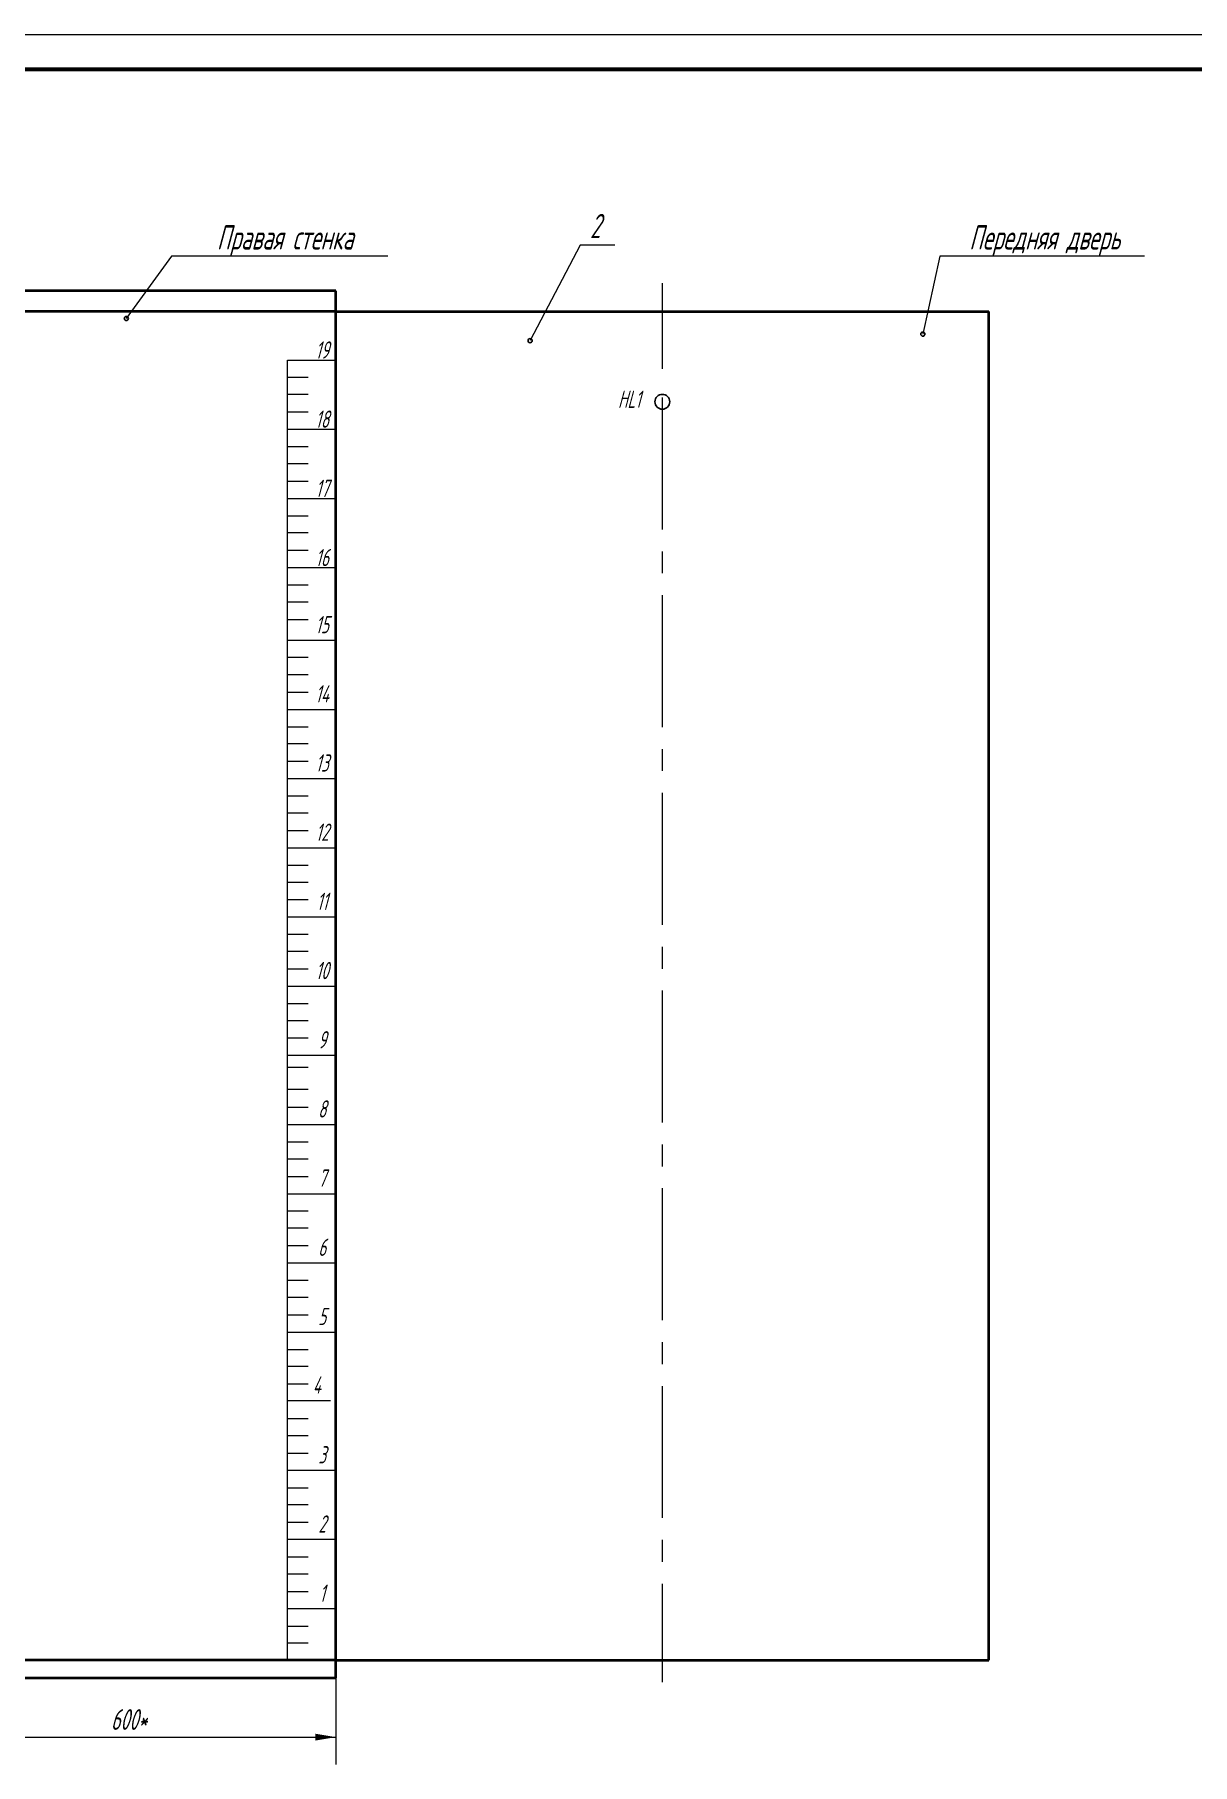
# Model space of a CAD drawing. Header units: millimetres. Extents: x -680 to 9204, y -4430 to 7779.
# Drawn here: x 1327 to 1494.3, y -193.2 to 56.9 of the extents above; entities that cross this region are included whole.
import ezdxf
from ezdxf.enums import TextEntityAlignment as Align

# ---------------------------------------------------------------- set-up
doc = ezdxf.new("R2010")
doc.units = ezdxf.units.MM
doc.linetypes.add('CENTRE2', pattern=[28.575, 19.05, -3.175, 3.175, -3.175])
for name, color, linetype, lineweight in [('RAZMER', 5, 'Continuous', 20), ('text', 41, 'Continuous', 20), ('Текст_КИП', 2, 'Continuous', 25), ('Толст.рамка', 7, 'Continuous', 60), ('Тонк.рамка', 10, 'Continuous', 20), ('Тонкая', 5, 'Continuous', 20)]:
    doc.layers.add(name, color=color, linetype=linetype, lineweight=lineweight)
doc.styles.add('Simplex', font='simplex.shx', dxfattribs={"width": 0.7, "oblique": 15})

msp = doc.modelspace()

# ---------------------------------------------------------------- linework, layer by layer
at = {"lineweight": 40}
for p, q in [((1370.506, 19.816), (1147.758, 19.816)), ((1370.506, -180.684), (1370.506, 19.816)), ((1370.506, 16.816), (1147.758, 16.816)), ((1370.506, 16.816), (1464.828, 16.816)), ((1464.828, -178.125), (1464.828, 16.816)), ((1370.503, -178.125), (1464.828, -178.125)), ((1147.758, -180.684), (1370.506, -180.684))]:
    msp.add_line(p, q, dxfattribs=at)
at = {"lineweight": 40, "ltscale": 0.3}
msp.add_line((1370.506, -178.125), (1147.758, -178.125), dxfattribs=at)
at = {"ltscale": 0.1}
for centre in [(1340.209, 15.816), (1398.561, 12.62), (1455.314, 13.564)]:
    msp.add_circle(centre, 0.3, dxfattribs=at)
at = {"ltscale": 0.5}
msp.add_circle((1417.667, 3.777), 1.076, dxfattribs=at)
at = {"layer": 'RAZMER', "ltscale": 0.5}
msp.add_line((1405.783, 26.423), (1398.561, 12.62), dxfattribs=at)
at = {"layer": 'Толст.рамка'}
msp.add_line((938.708, 51.855), (1754.708, 51.855), dxfattribs=at)
at = {"layer": 'Тонк.рамка'}
msp.add_line((918.708, 56.855), (1759.708, 56.855), dxfattribs=at)
at = {"layer": 'Тонкая'}
for p, q in [((1410.822, 26.423), (1405.783, 26.423)), ((1346.75, 24.816), (1340.209, 15.816)), ((1378, 24.816), (1346.75, 24.816)), ((1487.321, 24.816), (1457.771, 24.816)), ((1363.506, -178.125), (1363.506, 9.816)), ((1363.506, -178.125), (1363.506, 9.816)), ((1363.506, 9.816), (1370.506, 9.816)), ((1363.506, 7.316), (1366.506, 7.316)), ((1366.506, 4.816), (1363.506, 4.816)), ((1363.506, 2.316), (1366.506, 2.316)), ((1363.506, -0.184), (1370.506, -0.184)), ((1363.506, -2.684), (1366.506, -2.684)), ((1366.506, -5.184), (1363.506, -5.184)), ((1363.506, -7.684), (1366.506, -7.684)), ((1363.506, -10.184), (1370.506, -10.184)), ((1363.506, -12.684), (1366.506, -12.684)), ((1366.506, -15.184), (1363.506, -15.184)), ((1363.506, -17.684), (1366.506, -17.684)), ((1363.506, -20.184), (1370.506, -20.184)), ((1363.506, -22.684), (1366.506, -22.684)), ((1366.506, -25.184), (1363.506, -25.184)), ((1363.506, -27.684), (1366.506, -27.684)), ((1363.506, -30.684), (1370.506, -30.684)), ((1366.506, -33.184), (1363.506, -33.184)), ((1366.506, -35.684), (1363.506, -35.684)), ((1363.506, -38.184), (1366.506, -38.184)), ((1363.506, -40.684), (1370.506, -40.684)), ((1363.506, -43.184), (1366.506, -43.184)), ((1366.506, -45.684), (1363.506, -45.684)), ((1363.506, -48.184), (1366.506, -48.184)), ((1363.506, -50.684), (1370.506, -50.684)), ((1363.506, -53.184), (1366.506, -53.184)), ((1366.506, -55.684), (1363.506, -55.684)), ((1363.506, -58.184), (1366.506, -58.184)), ((1363.506, -60.684), (1370.506, -60.684)), ((1363.506, -63.184), (1366.506, -63.184)), ((1366.506, -65.684), (1363.506, -65.684)), ((1363.506, -68.184), (1366.506, -68.184)), ((1363.506, -70.684), (1370.506, -70.684)), ((1363.506, -73.184), (1366.506, -73.184)), ((1366.506, -75.684), (1363.506, -75.684)), ((1363.506, -78.184), (1366.506, -78.184)), ((1363.506, -80.684), (1370.506, -80.684)), ((1363.506, -83.184), (1366.506, -83.184)), ((1366.506, -85.684), (1363.506, -85.684)), ((1363.506, -88.184), (1366.506, -88.184)), ((1363.506, -90.684), (1370.506, -90.684)), ((1363.506, -92.388), (1366.506, -92.388)), ((1363.506, -95.575), (1366.506, -95.575)), ((1366.506, -98.225), (1363.506, -98.225)), ((1363.506, -100.689), (1370.506, -100.689)), ((1363.506, -103.189), (1366.506, -103.189)), ((1366.506, -105.689), (1363.506, -105.689)), ((1363.506, -108.189), (1366.506, -108.189)), ((1363.506, -110.689), (1370.506, -110.689)), ((1363.506, -113.189), (1366.506, -113.189)), ((1366.506, -115.689), (1363.506, -115.689)), ((1363.506, -118.189), (1366.506, -118.189)), ((1363.506, -120.689), (1370.506, -120.689)), ((1363.506, -123.189), (1366.506, -123.189)), ((1366.506, -125.689), (1363.506, -125.689)), ((1363.506, -128.189), (1366.506, -128.189)), ((1363.506, -130.689), (1370.506, -130.689)), ((1363.506, -130.689), (1370.506, -130.689)), ((1363.506, -133.189), (1366.506, -133.189)), ((1363.506, -133.189), (1366.506, -133.189)), ((1366.506, -135.689), (1363.506, -135.689)), ((1363.506, -138.189), (1366.506, -138.189)), ((1363.506, -138.189), (1366.506, -138.189)), ((1363.506, -140.599), (1369.736, -140.599)), ((1363.506, -140.599), (1369.736, -140.599)), ((1363.506, -143.184), (1366.506, -143.184)), ((1363.506, -143.184), (1366.506, -143.184)), ((1366.506, -145.684), (1363.506, -145.684)), ((1366.506, -145.684), (1363.506, -145.684)), ((1363.506, -148.184), (1366.506, -148.184)), ((1363.506, -148.184), (1366.506, -148.184)), ((1370.506, -150.684), (1363.506, -150.684)), ((1370.506, -150.684), (1363.506, -150.684)), ((1363.506, -153.184), (1366.506, -153.184)), ((1363.506, -153.184), (1366.506, -153.184)), ((1366.506, -155.684), (1363.506, -155.684)), ((1366.506, -155.684), (1363.506, -155.684)), ((1363.506, -158.184), (1366.506, -158.184)), ((1363.506, -158.184), (1366.506, -158.184)), ((1370.506, -160.684), (1363.506, -160.684)), ((1370.506, -160.684), (1363.506, -160.684)), ((1363.506, -163.184), (1366.506, -163.184)), ((1363.506, -163.184), (1366.506, -163.184)), ((1366.506, -165.684), (1363.506, -165.684)), ((1366.506, -165.684), (1363.506, -165.684)), ((1363.506, -168.184), (1366.506, -168.184)), ((1363.506, -168.184), (1366.506, -168.184)), ((1370.506, -170.684), (1363.506, -170.684)), ((1370.506, -170.684), (1363.506, -170.684)), ((1363.506, -173.184), (1366.506, -173.184)), ((1363.506, -173.184), (1366.506, -173.184)), ((1366.506, -175.684), (1363.506, -175.684)), ((1366.506, -175.684), (1363.506, -175.684))]:
    msp.add_line(p, q, dxfattribs=at)
at = {"layer": 'Тонкая', "ltscale": 0.5}
for p, q in [((1457.771, 24.816), (1455.314, 13.564)), ((1370.506, -180.557), (1370.506, -193.185)), ((1310.506, -189.243), (1370.506, -189.243))]:
    msp.add_line(p, q, dxfattribs=at)
at = {"layer": 'Тонкая', "linetype": 'CENTRE2'}
for p, q in [((1417.667, 20.901), (1417.667, 8.565)), ((1417.667, 4.385), (1417.667, -181.282))]:
    msp.add_line(p, q, dxfattribs=at)
at = {"layer": 'Тонкая', "ltscale": 0.5}
msp.add_solid([(1367.506, -188.743), (1367.506, -189.743), (1370.506, -189.243)], dxfattribs=at)

# ---------------------------------------------------------------- texts
at = {"layer": 'text', "style": 'Simplex', "oblique": 15, "width": 0.6}
for s, p in [('2', (1407.97, 27.442)), ('Правая стенка', (1363.148, 25.789)), ('Передняя дверь', (1472.917, 25.789))]:
    msp.add_text(s, height=3.5, dxfattribs=at).set_placement(p, align=Align.CENTER)
at = {"layer": 'Текст_КИП', "style": 'Simplex', "oblique": 15, "width": 0.6}
for s, p in [('19', (1368.506, 10.016)), ('HL1', (1412.9, 2.901)), ('18', (1368.506, 0.016)), ('17', (1368.506, -9.984)), ('16', (1368.506, -19.984)), ('15', (1368.506, -29.684)), ('14', (1368.506, -39.684)), ('13', (1368.506, -49.684)), ('12', (1368.506, -59.684)), ('11', (1368.506, -69.684)), ('10', (1368.506, -79.684)), ('9', (1368.506, -89.684)), ('8', (1368.506, -99.689)), ('7', (1368.506, -109.689)), ('6', (1368.506, -119.689)), ('5', (1368.506, -129.689)), ('4', (1367.736, -139.599)), ('4', (1367.736, -139.599)), ('3', (1368.506, -149.684)), ('3', (1368.506, -149.684)), ('2', (1368.506, -159.684)), ('2', (1368.506, -159.684)), ('1', (1368.506, -169.684)), ('1', (1368.506, -169.684))]:
    msp.add_text(s, height=2.5, dxfattribs=at).set_placement(p, align=Align.CENTER)
msp.add_text('600*', height=3, dxfattribs=at).set_placement((1337.98, -188.196))

doc.saveas('drawing.dxf')
